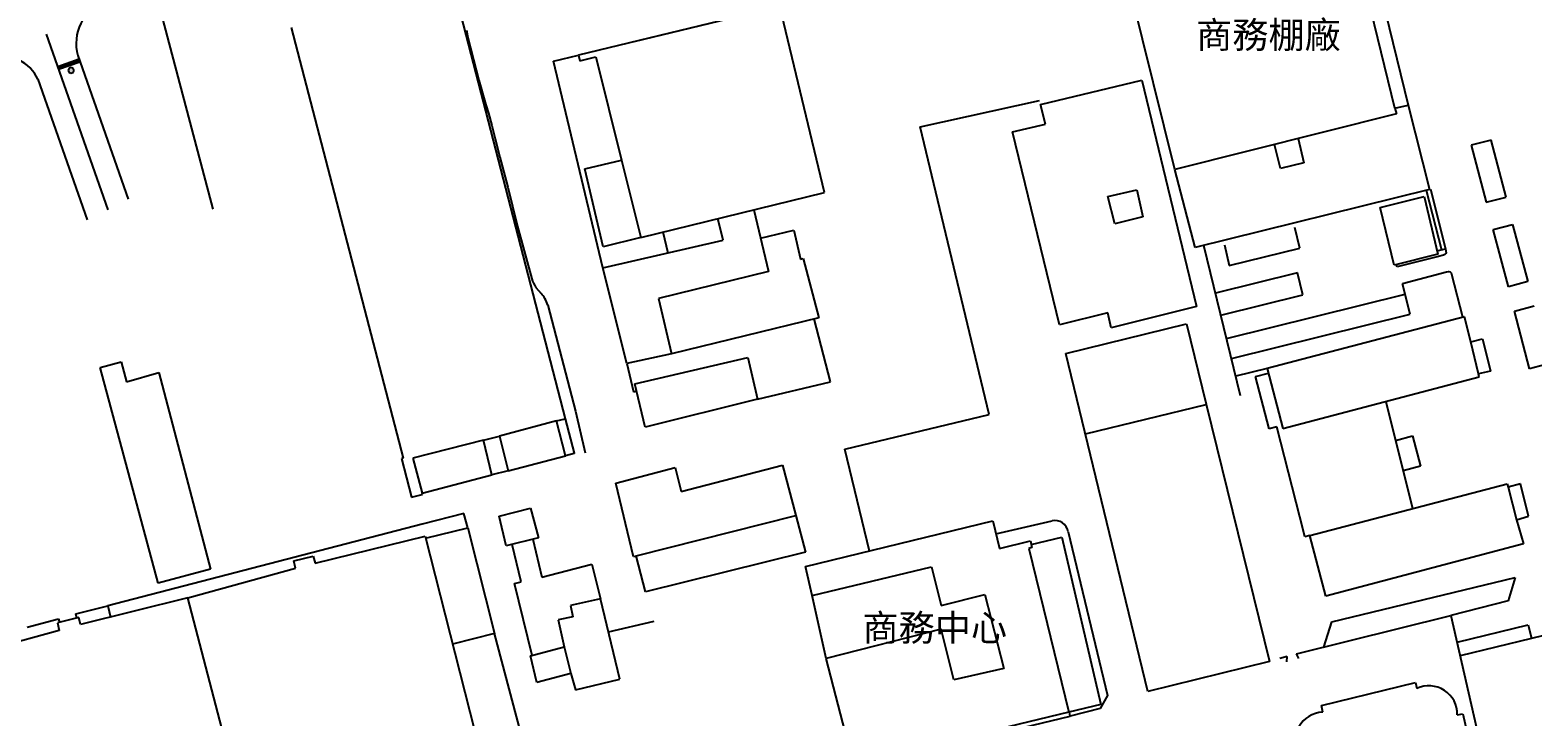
# Model space of a CAD drawing. Header units: millimetres. Extents: x 1358 to 1865, y 706 to 1003.
# Drawn here: x 1727.2 to 1810.3, y 778.2 to 816.2 of the extents above; entities that cross this region are included whole.
import ezdxf

# ---------------------------------------------------------------- set-up
doc = ezdxf.new("R2010")
doc.units = ezdxf.units.MM
doc.layers.add('建築', color=7, linetype='Continuous')
doc.styles.add('細明體', font='')
doc.styles.get('細明體').set_extended_font_data('細明體')

msp = doc.modelspace()

# ---------------------------------------------------------------- hatches: boundary and pattern name
at = {"layer": '建築', "ltscale": 1000}
h = msp.add_hatch(color=256, dxfattribs=at)
h.dxf.hatch_style = 1
h.paths.add_polyline_path([(1750.255, 847.549), (1750.111, 847.475), (1749.975, 847.529), (1749.905, 847.664), (1749.957, 847.808), (1750.101, 847.87), (1750.238, 847.82), (1750.296, 847.687)])
h.paths.add_polyline_path([(1757.338, 850.493), (1757.494, 850.535), (1757.616, 850.453), (1757.655, 850.306), (1757.574, 850.176), (1757.42, 850.147), (1757.297, 850.225), (1757.268, 850.367)])
h.paths.add_polyline_path([(1724.914, 841.813), (1724.883, 841.931), (1724.778, 841.994), (1724.66, 841.964), (1724.598, 841.859), (1724.628, 841.74), (1724.733, 841.678), (1724.851, 841.708)])
h.paths.add_polyline_path([(1717.311, 838.966), (1717.341, 838.848), (1717.447, 838.786), (1717.565, 838.817), (1717.627, 838.922), (1717.596, 839.04), (1717.491, 839.102), (1717.372, 839.071)])
h.paths.add_polyline_path([(1722.594, 836.721), (1722.712, 836.752), (1722.773, 836.858), (1722.741, 836.976), (1722.636, 837.037), (1722.518, 837.006), (1722.457, 836.9), (1722.488, 836.782)])
h.paths.add_polyline_path([(1725.783, 820.388), (1725.665, 820.357), (1725.603, 820.251), (1725.635, 820.133), (1725.741, 820.072), (1725.858, 820.104), (1725.92, 820.209), (1725.888, 820.327)])
h.paths.add_polyline_path([(1729.495, 813.778), (1729.61, 813.818), (1729.663, 813.928), (1729.622, 814.043), (1729.512, 814.096), (1729.397, 814.056), (1729.344, 813.946), (1729.385, 813.83)])
h.paths.add_polyline_path([(1722.139, 811.329), (1722.261, 811.327), (1722.349, 811.412), (1722.351, 811.534), (1722.266, 811.621), (1722.144, 811.623), (1722.056, 811.538), (1722.054, 811.416)])
h.paths.add_polyline_path([(1718.507, 814.332), (1718.51, 814.21), (1718.598, 814.126), (1718.72, 814.129), (1718.804, 814.217), (1718.801, 814.339), (1718.713, 814.423), (1718.591, 814.42)])
h.paths.add_polyline_path([(1624.346, 812.966), (1624.343, 813.088), (1624.254, 813.172), (1624.132, 813.169), (1624.048, 813.08), (1624.052, 812.958), (1624.14, 812.874), (1624.262, 812.877)])
h.paths.add_polyline_path([(1620.041, 811.742), (1620.045, 811.62), (1620.133, 811.536), (1620.255, 811.539), (1620.339, 811.628), (1620.336, 811.75), (1620.247, 811.834), (1620.125, 811.831)])
h.paths.add_polyline_path([(1616.005, 811.636), (1616.008, 811.514), (1616.097, 811.43), (1616.219, 811.433), (1616.303, 811.521), (1616.3, 811.643), (1616.211, 811.727), (1616.089, 811.724)])
h.paths.add_polyline_path([(1609.937, 814.99), (1610.001, 815.094), (1609.972, 815.213), (1609.868, 815.277), (1609.749, 815.248), (1609.686, 815.144), (1609.714, 815.025), (1609.818, 814.962)])
h.paths.add_polyline_path([(1606.834, 814.203), (1606.837, 814.081), (1606.926, 813.997), (1607.048, 814.001), (1607.132, 814.089), (1607.129, 814.211), (1607.04, 814.295), (1606.918, 814.292)])
h.paths.add_polyline_path([(1601.707, 815.179), (1601.704, 815.301), (1601.615, 815.385), (1601.493, 815.382), (1601.409, 815.293), (1601.412, 815.171), (1601.501, 815.087), (1601.623, 815.091)])
h.paths.add_polyline_path([(1602.61, 834.434), (1602.607, 834.556), (1602.518, 834.64), (1602.396, 834.637), (1602.312, 834.548), (1602.315, 834.426), (1602.404, 834.342), (1602.526, 834.346)])

# ---------------------------------------------------------------- linework, layer by layer
for p, q in [((1737.357, 806.263, -0.309), (1726.265, 848.194, -0.309)), ((1800.408, 824.436, 1.828), (1803.417, 812.017, 1.828)), ((1802.694, 811.845, 4.191), (1799.646, 824.249, 4.191)), ((1790.525, 808.46, 4.191), (1787.358, 821.206, 4.191)), ((1779.34, 820.046, -0.309), (1760.609, 815.51, -0.309)), ((1750.585, 818.758, 3.117), (1756.812, 794.676, 3.117)), ((1768.677, 817.458, 2.664), (1757.553, 814.773, 2.664)), ((1771.156, 807.179, 2.695), (1768.677, 817.458, 2.695)), ((1728.123, 815.944, -0.309), (1731.525, 806.233, -0.309)), ((1741.676, 816.299, 3.488), (1747.86, 792.505, 3.488)), ((1751.441, 815.744, -0.309), (1752.052, 813.388, -0.309)), ((1728.76, 814.131, -0.309), (1729.944, 814.546, -0.309)), ((1728.76, 814.131, -0.309), (1729.944, 814.546, -0.309)), ((1728.76, 814.131, -0.309), (1729.944, 814.546, -0.309)), ((1728.76, 814.131, -0.309), (1729.944, 814.546, -0.309)), ((1729.944, 814.546, -0.309), (1728.76, 814.131, -0.309)), ((1728.764, 814.12, -0.309), (1729.948, 814.535, -0.309)), ((1728.768, 814.108, -0.309), (1729.952, 814.523, -0.309)), ((1728.772, 814.097, -0.309), (1729.956, 814.512, -0.309)), ((1728.776, 814.085, -0.309), (1729.96, 814.5, -0.309)), ((1728.78, 814.074, -0.309), (1729.964, 814.489, -0.309)), ((1728.784, 814.062, -0.309), (1729.968, 814.477, -0.309)), ((1728.788, 814.051, -0.309), (1729.972, 814.466, -0.309)), ((1728.792, 814.039, -0.309), (1729.976, 814.454, -0.309)), ((1728.796, 814.028, -0.309), (1729.98, 814.443, -0.309)), ((1728.8, 814.016, -0.309), (1729.984, 814.431, -0.309)), ((1728.804, 814.004, -0.309), (1729.988, 814.42, -0.309)), ((1728.808, 813.993, -0.309), (1729.992, 814.408, -0.309)), ((1729.87, 814.756, -0.309), (1732.652, 806.816, -0.309)), ((1756.176, 814.44, 1.874), (1757.553, 814.773, 1.874)), ((1758.898, 803.026, 1.874), (1756.176, 814.44, 1.874)), ((1757.553, 814.773, 2.664), (1757.626, 814.464, 2.664)), ((1757.626, 814.464, 2.664), (1758.505, 814.675, 2.664)), ((1758.505, 814.675, 2.664), (1759.933, 808.973, 2.664)), ((1727.664, 813.453, -0.309), (1730.39, 805.673, -0.309)), ((1729.397, 814.056, -0.309), (1729.344, 813.946, -0.309)), ((1729.397, 814.056, -0.309), (1729.344, 813.946, -0.309)), ((1729.344, 813.946, -0.309), (1729.385, 813.83, -0.309)), ((1729.344, 813.946, -0.309), (1729.385, 813.83, -0.309)), ((1729.385, 813.83, -0.309), (1729.495, 813.778, -0.309)), ((1729.385, 813.83, -0.309), (1729.495, 813.778, -0.309)), ((1729.512, 814.096, -0.309), (1729.397, 814.056, -0.309)), ((1729.512, 814.096, -0.309), (1729.397, 814.056, -0.309)), ((1729.495, 813.778, -0.309), (1729.61, 813.818, -0.309)), ((1729.495, 813.778, -0.309), (1729.61, 813.818, -0.309)), ((1729.622, 814.043, -0.309), (1729.512, 814.096, -0.309)), ((1729.622, 814.043, -0.309), (1729.512, 814.096, -0.309)), ((1729.61, 813.818, -0.309), (1729.663, 813.928, -0.309)), ((1729.61, 813.818, -0.309), (1729.663, 813.928, -0.309)), ((1729.663, 813.928, -0.309), (1729.622, 814.043, -0.309)), ((1729.663, 813.928, -0.309), (1729.622, 814.043, -0.309)), ((1752.052, 813.388, -0.309), (1752.438, 812.032, -0.309)), ((1783.088, 812.047, 5.996), (1788.703, 813.394, 5.996)), ((1788.703, 813.394, 5.996), (1791.715, 800.882, 5.996)), ((1752.438, 812.032, -0.309), (1752.575, 811.566, -0.309)), ((1776.445, 810.804, 1.949), (1783.035, 812.267, 1.949)), ((1783.035, 812.267, 1.949), (1783.035, 812.267, 1.949)), ((1783.368, 810.957, 5.996), (1783.088, 812.047, 5.996)), ((1802.694, 811.845, 2.914), (1803.417, 812.017, 2.914)), ((1802.694, 811.845, 4.191), (1802.773, 811.524, 4.191)), ((1803.417, 812.017, 2.914), (1804.599, 807.354, 2.914)), ((1752.575, 811.566, -0.309), (1752.765, 810.886, -0.309)), ((1781.553, 810.538, 5.996), (1783.368, 810.957, 5.996)), ((1802.773, 811.524, 4.191), (1790.525, 808.46, 4.191)), ((1752.765, 810.886, -0.309), (1752.942, 810.148, -0.309)), ((1752.942, 810.148, -0.309), (1753.208, 809.135, -0.309)), ((1780.265, 794.919, 1.949), (1776.445, 810.804, 1.949)), ((1784.146, 799.863, 5.996), (1781.553, 810.538, 5.996)), ((1797.343, 810.166, 4.894), (1797.663, 808.823, 4.894)), ((1796.37, 808.514, 4.894), (1796.039, 809.839, 4.894)), ((1808.004, 810.08, 1.167), (1806.91, 809.791, 1.167)), ((1806.91, 809.791, 1.167), (1807.743, 806.64, 1.167)), ((1808.836, 806.929, 1.167), (1808.004, 810.08, 1.167)), ((1753.208, 809.135, -0.309), (1753.641, 807.471, -0.309)), ((1757.901, 808.486, 2.448), (1759.933, 808.973, 2.448)), ((1758.917, 804.177, 2.448), (1757.901, 808.486, 2.448)), ((1759.933, 808.973, 2.664), (1761.002, 804.703, 2.664)), ((1797.663, 808.823, 4.894), (1796.37, 808.514, 4.894)), ((1791.646, 804.134, 2.914), (1790.525, 808.46, 2.914)), ((1753.641, 807.471, -0.309), (1754.188, 805.297, -0.309)), ((1761.002, 804.703, 2.664), (1771.156, 807.179, 2.664)), ((1786.827, 806.965, 7.258), (1788.415, 807.334, 7.258)), ((1787.204, 805.451, 7.258), (1786.827, 806.965, 7.258)), ((1788.415, 807.334, 7.258), (1788.762, 805.83, 7.258)), ((1804.599, 807.354, 2.914), (1791.646, 804.134, 2.914)), ((1801.875, 806.356, 1.956), (1804.316, 806.967, 1.956)), ((1804.316, 806.967, 1.956), (1805.072, 803.765, 1.956)), ((1804.426, 807.312, 1.378), (1805.264, 804.01, 1.378)), ((1804.599, 807.354, 1.245), (1804.667, 807.371, 1.245)), ((1804.667, 807.371, 1.245), (1805.486, 804.065, 1.245)), ((1807.743, 806.64, 1.167), (1808.836, 806.929, 1.167)), ((1767.25, 806.225, 2.644), (1768.057, 802.813, 2.644)), ((1802.644, 803.172, 1.956), (1801.875, 806.356, 1.956)), ((1754.188, 805.297, -0.309), (1754.971, 802.415, -0.309)), ((1765.55, 804.548, 2.644), (1765.259, 805.741, 2.644)), ((1788.762, 805.83, 7.258), (1787.204, 805.451, 7.258)), ((1797.443, 804.11, 0.878), (1797.156, 805.25, 0.878)), ((1808.129, 805.137, 1.163), (1809.193, 805.421, 1.163)), ((1809.193, 805.421, 1.163), (1810.037, 802.262, 1.163)), ((1758.898, 803.026, 2.644), (1765.55, 804.548, 2.644)), ((1761.002, 804.703, 2.448), (1758.917, 804.177, 2.448)), ((1762.224, 805.001, 1.863), (1762.492, 803.848, 1.863)), ((1767.619, 804.664, 2.359), (1769.459, 805.097, 2.359)), ((1769.459, 805.097, 2.359), (1769.826, 803.503, 2.359)), ((1808.973, 801.977, 1.163), (1808.129, 805.137, 1.163)), ((1769.826, 803.503, 2.359), (1769.984, 803.541, 2.359)), ((1769.984, 803.541, 2.359), (1770.836, 800.256, 2.359)), ((1794.155, 795.948, 1.597), (1792.12, 804.252, 1.597)), ((1793.268, 804.287, 0.878), (1793.537, 803.141, 0.878)), ((1793.537, 803.141, 0.878), (1797.443, 804.11, 0.878)), ((1805.072, 803.765, 1.956), (1802.644, 803.172, 1.956)), ((1805.098, 803.654, 1.21), (1802.818, 803.07, 1.21)), ((1805.027, 803.951, 1.21), (1805.486, 804.065, 1.21)), ((1805.375, 803.724, 1.21), (1805.098, 803.654, 1.21)), ((1805.452, 803.757, 1.21), (1805.375, 803.724, 1.21)), ((1805.504, 803.808, 1.21), (1805.452, 803.757, 1.21)), ((1805.486, 804.065, 1.21), (1805.515, 803.935, 1.21)), ((1805.522, 803.874, 1.21), (1805.504, 803.808, 1.21)), ((1805.515, 803.935, 1.21), (1805.522, 803.874, 1.21)), ((1760.226, 797.736, 2.644), (1758.898, 803.026, 2.644)), ((1768.057, 802.813, 2.644), (1761.975, 801.329, 2.644)), ((1797.302, 802.746, 0.878), (1792.767, 801.611, 0.878)), ((1797.595, 801.527, 0.878), (1797.302, 802.746, 0.878)), ((1802.818, 803.07, 1.21), (1802.788, 803.207, 1.21)), ((1805.548, 802.783, 1.191), (1803.109, 802.142, 1.191)), ((1805.627, 802.798, 1.191), (1805.548, 802.783, 1.191)), ((1805.694, 802.8, 1.191), (1805.627, 802.798, 1.191)), ((1805.761, 802.779, 1.191), (1805.694, 802.8, 1.191)), ((1805.812, 802.726, 1.191), (1805.761, 802.779, 1.191)), ((1805.839, 802.643, 1.191), (1805.812, 802.726, 1.191)), ((1755.201, 801.935, -0.309), (1755.485, 801.598, -0.309)), ((1803.541, 800.462, 1.199), (1803.109, 802.142, 1.199)), ((1806.449, 800.285, 1.191), (1805.839, 802.643, 1.191)), ((1810.037, 802.262, 1.163), (1808.973, 801.977, 1.163)), ((1761.975, 801.329, 2.644), (1762.705, 798.269, 2.644)), ((1793.064, 800.4, 0.878), (1797.595, 801.527, 0.878)), ((1793.378, 799.119, 0.87), (1803.259, 801.557, 0.87)), ((1755.856, 800.959, -0.309), (1757.382, 795.099, -0.309)), ((1770.836, 800.256, 2.359), (1762.705, 798.269, 2.359)), ((1771.484, 796.715, 1.855), (1770.586, 800.195, 1.855)), ((1786.816, 800.523, 5.996), (1784.146, 799.863, 5.996)), ((1787, 799.709, 5.996), (1786.816, 800.523, 5.996)), ((1791.715, 800.882, 5.996), (1787, 799.709, 5.996)), ((1793.65, 798.012, 0.925), (1803.541, 800.462, 0.925)), ((1806.532, 800.307, 3.644), (1795.635, 797.459, 3.644)), ((1806.885, 798.93, 3.644), (1806.532, 800.307, 3.644)), ((1809.304, 800.623, 1.16), (1810.395, 800.909, 1.16)), ((1810.139, 797.44, 1.16), (1809.304, 800.623, 1.16)), ((1784.497, 798.277, 2.781), (1791.161, 799.915, 2.781)), ((1791.161, 799.915, 2.781), (1792.251, 795.477, 2.781)), ((1806.885, 798.93, 4.718), (1807.535, 799.101, 4.718)), ((1807.314, 797.16, 4.718), (1806.885, 798.93, 4.718)), ((1807.535, 799.101, 4.718), (1807.973, 797.314, 4.718)), ((1731.101, 797.512, -0.309), (1732.273, 797.828, -0.309)), ((1732.273, 797.828, -0.309), (1732.564, 796.724, -0.309)), ((1762.705, 798.269, 2.644), (1760.226, 797.736, 2.644)), ((1760.226, 797.736, 1.874), (1760.598, 796.172, 1.874)), ((1760.672, 796.599, 2.808), (1766.917, 798.066, 2.808)), ((1766.917, 798.066, 2.808), (1767.454, 795.763, 2.808)), ((1789.036, 779.605, 2.781), (1784.497, 798.277, 2.781)), ((1811.23, 797.726, 1.16), (1810.139, 797.44, 1.16)), ((1734.321, 785.584, -0.309), (1731.101, 797.512, -0.309)), ((1732.564, 796.724, -0.309), (1734.359, 797.225, -0.309)), ((1734.359, 797.225, -0.309), (1737.204, 786.362, -0.309)), ((1795.635, 797.459, -0.309), (1793.89, 797.031, -0.309)), ((1794.977, 797.018, 2.359), (1795.703, 797.196, 2.359)), ((1795.746, 794.124, 2.359), (1794.977, 797.018, 2.359)), ((1795.635, 797.459, 3.644), (1796.497, 794.134, 3.644)), ((1796.497, 794.134, 3.644), (1807.356, 797.002, 3.644)), ((1807.973, 797.314, 4.718), (1807.314, 797.16, 4.718)), ((1807.356, 797.002, 3.644), (1807.314, 797.16, 3.644)), ((1760.598, 796.172, 1.874), (1760.765, 796.212, 1.874)), ((1761.242, 794.219, 2.808), (1760.672, 796.599, 2.808)), ((1767.454, 795.763, 1.855), (1771.484, 796.715, 1.855)), ((1767.454, 795.763, 2.808), (1761.242, 794.219, 2.808)), ((1785.577, 793.833, 2.867), (1792.254, 795.464, 2.867)), ((1792.251, 795.477, 2.781), (1795.755, 781.248, 2.781)), ((1802.189, 795.637, 2.261), (1803.667, 789.711, 2.261)), ((1756.337, 794.552, 5.636), (1753.179, 793.706, 5.636)), ((1756.337, 794.552, 4.574), (1756.812, 794.676, 4.574)), ((1756.827, 792.622, 5.636), (1756.337, 794.552, 5.636)), ((1756.812, 794.676, 4.574), (1757.31, 792.778, 4.574)), ((1757.382, 795.099, -0.309), (1757.919, 792.793, -0.309)), ((1772.281, 792.999, 1.949), (1780.265, 794.919, 1.949)), ((1752.294, 793.491, 6.797), (1753.179, 793.706, 6.797)), ((1753.179, 793.706, 6.797), (1753.66, 791.794, 6.797)), ((1796.165, 794.237, 2.359), (1795.746, 794.124, 2.359)), ((1797.653, 788.393, 2.359), (1796.165, 794.237, 2.359)), ((1802.729, 793.47, 2.136), (1803.665, 793.725, 2.136)), ((1803.665, 793.725, 2.136), (1804.1, 792.047, 2.136)), ((1752.294, 793.491, 5.597), (1748.395, 792.493, 5.597)), ((1752.764, 791.584, 6.797), (1752.294, 793.491, 6.797)), ((1757.316, 792.756, 4.574), (1756.827, 792.622, 4.574)), ((1757.31, 792.778, 4.574), (1757.316, 792.756, 4.574)), ((1773.636, 787.364, 1.949), (1772.281, 792.999, 1.949)), ((1747.86, 792.505, 3.488), (1747.764, 792.48, 3.488)), ((1747.764, 792.48, 3.488), (1748.317, 790.332, 3.488)), ((1748.395, 792.493, 5.597), (1748.906, 790.555, 5.597)), ((1753.66, 791.794, 5.636), (1756.827, 792.622, 5.636)), ((1759.611, 791.113, 2.011), (1762.902, 791.978, 2.011)), ((1762.902, 791.978, 2.011), (1763.222, 790.647, 2.011)), ((1763.222, 790.647, 2.011), (1768.841, 792.112, 2.011)), ((1768.841, 792.112, 2.011), (1769.561, 789.32, 2.011)), ((1804.1, 792.047, 2.136), (1803.145, 791.804, 2.136)), ((1748.906, 790.555, 5.597), (1752.764, 791.584, 5.597)), ((1753.66, 791.794, 6.797), (1752.764, 791.584, 6.797)), ((1760.602, 787.044, 2.011), (1759.611, 791.113, 2.011)), ((1797.987, 788.221, 3.945), (1808.904, 791.085, 3.945)), ((1808.904, 791.085, 3.945), (1808.949, 790.897, 3.945)), ((1809.637, 791.08, 4.632), (1808.949, 790.897, 4.632)), ((1810.086, 789.286, 4.632), (1809.637, 791.08, 4.632)), ((1748.317, 790.332, 3.488), (1748.914, 790.492, 3.488)), ((1748.923, 790.494, 3.488), (1748.906, 790.555, 3.488)), ((1748.914, 790.492, 3.488), (1748.923, 790.494, 3.488)), ((1808.949, 790.897, 4.632), (1809.42, 789.094, 4.632)), ((1751.213, 789.444, 2.791), (1748.906, 788.856, 2.791)), ((1751.429, 788.649, 2.791), (1751.213, 789.444, 2.791)), ((1753.162, 789.289, 3.753), (1754.906, 789.734, 3.753)), ((1754.906, 789.734, 3.753), (1755.336, 788.096, 3.753)), ((1748.906, 788.856, 2.791), (1731.528, 784.326, 2.791)), ((1749.1, 788.083, 2.791), (1751.429, 788.649, 2.791)), ((1751.429, 788.649, 2.084), (1752.914, 782.806, 2.084)), ((1753.553, 787.644, 3.753), (1753.162, 789.289, 3.753)), ((1760.746, 787.098, 2.578), (1769.561, 789.32, 2.578)), ((1769.561, 789.32, 2.578), (1770.1, 787.307, 2.578)), ((1770.106, 786.502, 2.538), (1780.455, 789.03, 2.538)), ((1780.455, 789.03, 2.538), (1780.822, 787.504, 2.538)), ((1780.628, 788.313, 0.784), (1783.735, 789.031, 0.784)), ((1809.42, 789.094, 4.632), (1810.086, 789.286, 4.632)), ((1809.42, 789.094, 3.945), (1809.8, 787.759, 3.945)), ((1742.996, 786.695, 2.839), (1749.072, 788.193, 2.839)), ((1749.072, 788.193, 2.839), (1752.157, 776.077, 2.839)), ((1755.336, 788.096, 3.753), (1753.553, 787.644, 3.753)), ((1754.385, 785.652, 2.311), (1753.882, 787.728, 2.311)), ((1755.032, 788.019, 2.323), (1755.525, 785.924, 2.323)), ((1780.822, 787.504, 2.538), (1782.542, 787.922, 2.538)), ((1782.542, 787.922, 2.538), (1782.627, 787.555, 2.538)), ((1782.587, 787.726, 1.949), (1784.28, 788.124, 1.949)), ((1784.28, 788.124, 1.949), (1786.433, 778.879, 1.949)), ((1784.624, 788.424, 0.784), (1786.805, 779.386, 0.784)), ((1797.714, 788.152, 2.359), (1797.653, 788.393, 2.359)), ((1797.987, 788.221, 2.359), (1797.714, 788.152, 2.359)), ((1798.876, 784.874, 3.945), (1797.987, 788.221, 3.945)), ((1809.8, 787.759, 3.945), (1798.876, 784.874, 3.945)), ((1741.817, 786.816, 2.839), (1742.894, 787.083, 2.839)), ((1742.894, 787.083, 2.839), (1742.996, 786.695, 2.839)), ((1760.75, 787.082, 2.011), (1760.602, 787.044, 2.011)), ((1761.255, 785.1, 2.578), (1760.746, 787.098, 2.578)), ((1770.1, 787.307, 2.578), (1761.255, 785.1, 2.578)), ((1782.627, 787.555, 2.538), (1782.455, 787.512, 2.538)), ((1782.455, 787.512, 2.538), (1784.658, 778.452, 2.538)), ((1737.204, 786.362, -0.309), (1734.321, 785.584, -0.309)), ((1735.955, 784.781, 2.839), (1741.9, 786.422, 2.839)), ((1741.9, 786.422, 2.839), (1741.817, 786.816, 2.839)), ((1755.525, 785.924, 2.323), (1758.287, 786.637, 2.323)), ((1758.287, 786.637, 2.323), (1758.774, 784.727, 2.323)), ((1770.469, 784.906, 2.538), (1770.106, 786.502, 2.538)), ((1770.469, 784.906, 3.167), (1777.072, 786.481, 3.167)), ((1777.072, 786.481, 3.167), (1777.598, 784.355, 3.167)), ((1754.025, 785.564, 2.311), (1754.385, 785.652, 2.311)), ((1755.001, 781.596, 2.311), (1754.025, 785.564, 2.311)), ((1799.198, 783.459, 1.148), (1809.335, 785.903, 1.148)), ((1809.335, 785.903, 1.148), (1808.946, 784.612, 1.148)), ((1735.955, 784.781, 2.838), (1730.018, 783.296, 2.838)), ((1739.126, 772.675, 2.839), (1735.955, 784.781, 2.839)), ((1758.774, 784.727, 2.323), (1757.108, 784.354, 2.323)), ((1759.848, 780.288, 2.186), (1758.774, 784.727, 2.186)), ((1771.255, 781.432, 3.167), (1770.469, 784.906, 3.167)), ((1777.598, 784.355, 3.167), (1780.028, 784.967, 3.167)), ((1780.028, 784.967, 3.167), (1781.066, 780.872, 3.167)), ((1808.946, 784.612, 1.148), (1805.787, 783.795, 1.148)), ((1727.065, 783.156, 3.76), (1728.801, 783.619, 3.76)), ((1729.921, 783.684, 2.838), (1728.744, 783.388, 2.838)), ((1728.801, 783.619, 3.76), (1728.852, 783.415, 3.76)), ((1729.767, 783.885, 3.467), (1731.528, 784.326, 3.467)), ((1729.823, 783.66, 3.467), (1729.767, 783.885, 3.467)), ((1730.018, 783.296, 2.838), (1729.921, 783.684, 2.838)), ((1731.528, 784.326, 3.467), (1731.689, 783.714, 3.467)), ((1757.244, 783.732, 2.323), (1756.439, 783.552, 2.323)), ((1756.439, 783.552, 2.323), (1756.762, 782.059, 2.323)), ((1757.108, 784.354, 2.323), (1757.244, 783.732, 2.323)), ((1797.25, 781.672, 1.695), (1805.787, 783.795, 1.695)), ((1805.787, 783.795, 1.695), (1809.048, 769.58, 1.695)), ((1728.846, 782.979, 2.838), (1722.91, 781.339, 2.838)), ((1728.744, 783.388, 2.838), (1728.846, 782.979, 2.838)), ((1752.914, 782.806, 2.823), (1750.594, 782.216, 2.823)), ((1754.524, 776.694, 2.823), (1752.914, 782.806, 2.823)), ((1759.215, 782.903, 1.963), (1761.734, 783.49, 1.963)), ((1777.614, 783.052, 3.167), (1771.255, 781.432, 3.167)), ((1778.303, 780.241, 3.167), (1777.614, 783.052, 3.167)), ((1798.753, 782.046, 1.148), (1799.198, 783.459, 1.148)), ((1806.125, 782.32, 1.144), (1810.065, 783.293, 1.144)), ((1813.801, 783.402, 1.019), (1806.297, 781.569, 1.019)), ((1810.065, 783.293, 1.144), (1810.251, 782.535, 1.144)), ((1754.896, 781.569, 3.027), (1756.762, 782.059, 3.027)), ((1756.762, 782.059, 3.027), (1757.139, 780.599, 3.027)), ((1755.248, 780.1, 3.027), (1754.896, 781.569, 3.027)), ((1772.755, 775.59, 2.538), (1771.255, 781.432, 2.538)), ((1795.755, 781.248, 2.781), (1789.036, 779.605, 2.781)), ((1796.741, 781.532, 1.499), (1796.336, 781.43, 1.499)), ((1796.724, 781.245, 1.499), (1796.741, 781.532, 1.499)), ((1797.383, 781.43, 1.695), (1797.25, 781.672, 1.695)), ((1757.139, 780.599, 3.027), (1755.248, 780.1, 3.027)), ((1757.139, 780.599, 2.159), (1757.384, 779.696, 2.159)), ((1757.384, 779.696, 2.159), (1759.848, 780.288, 2.159)), ((1781.066, 780.872, 3.167), (1778.303, 780.241, 3.167)), ((1786.805, 779.386, 0.784), (1786.398, 778.653, 0.784)), ((1798.631, 778.83, 3.011), (1803.828, 780.091, 3.011)), ((1803.828, 780.091, 3.011), (1803.903, 779.766, 3.011)), ((1786.433, 778.879, 1.949), (1784.658, 778.452, 1.949)), ((1786.398, 778.653, 0.784), (1784.746, 778.236, 0.784)), ((1798.699, 778.452, 3.011), (1798.631, 778.83, 3.011)), ((1784.658, 778.452, 2.538), (1772.755, 775.59, 2.538)), ((1780.618, 777.24, 1.058), (1784.746, 778.236, 1.058)), ((1784.746, 778.236, 1.058), (1784.701, 778.462, 1.058)), ((1806.141, 778.308, 3.011), (1806.448, 778.365, 3.011)), ((1806.448, 778.365, 3.011), (1806.79, 776.825, 3.011))]:
    msp.add_line(p, q, dxfattribs=at)
for centre, radius, start, end in [((1732.305, 815.421, -0.309), 2.524, 113.02713, 195.28096), ((1753.855, 816.384, -0.309), 2.497, 185.09694, 194.84646), ((1725.594, 812.462, -0.309), 2.295, 25.56855, 174.79523), ((1756.97, 803.079, -0.309), 2.107, 198.39499, 212.9003), ((1754.194, 800.372, -0.309), 1.78, 32.09319, 43.51126), ((1754.515, 800.595, -0.309), 1.389, 15.14526, 31.32706), ((1783.898, 788.316, 0.784), 0.734, 8.47371, 102.85591), ((1804.569, 778.341, 3.011), 1.572, 358.78874, 115.06297), ((1798.74, 776.891, 3.011), 1.561, 91.51025, 210.5835)]:
    msp.add_arc(centre, radius, start, end, dxfattribs=at)

# ---------------------------------------------------------------- texts
at = {"layer": '建築', "style": '細明體'}
for s, p in [('商務棚廠', (1791.704, 815.16, -0.154)), ('商務中心', (1773.255, 782.392, 3.167))]:
    msp.add_text(s, height=1.4649, dxfattribs=at).set_placement(p)

doc.saveas('drawing.dxf')
